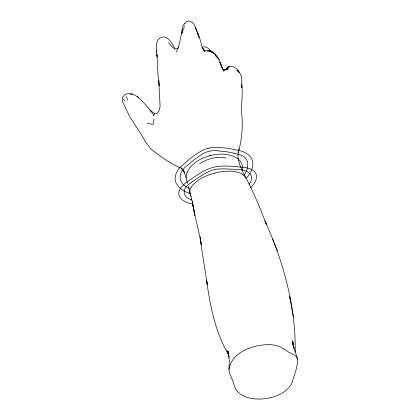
<?xml version="1.0" encoding="UTF-8"?>
<svg xmlns="http://www.w3.org/2000/svg" width="420" height="420" viewBox="0 0 420 420"><rect width="100%" height="100%" fill="white"/><g stroke="black" fill="none" stroke-linecap="round" stroke-linejoin="round"><path stroke-width="0.63" d="M295.187 352.107C295.943 306.815 283.542 261.907 264.941 220.873L266.553 224.789C260.852 210.315 255.145 195.804 248.073 181.928C242.918 171.586 235.536 160.96 238.828 148.806L238.345 152.581M293.853 348.553L292.73 340.856L293.879 348.002L292.136 341.849L297.591 359.163C297.78 367.616 293.853 375.947 291.548 383.954C285.705 393.55 274.192 397.74 263.503 398.848L263.424 398.853C252.315 399.887 236.203 397.168 233.914 383.933L229.488 372.813L228.963 369.548L229.294 360.439L228.139 351.246L228.653 354.302M181.97 33.296L182.149 29.521M182.018 33.264C182.375 29.831 181.776 25.809 184.832 23.399M156.55 50.321L156.251 53.76L157.206 56.894M228.963 369.548C231.252 353.414 249.911 346.012 264.301 344.883C272.748 343.644 281.321 346.232 287.837 351.682C291.197 353.945 296.473 354.674 297.591 359.163M238.355 152.639C241.778 139.671 243.18 126.236 241.626 112.817C241.143 103.273 243.201 93.713 241.616 84.231L241.862 87.801L241.773 76.876L237.951 69.841L236.381 68.513L232.775 66.565L229.331 66.16L227.603 67.221L225.876 69.51M183.587 30.051L184.301 25.72M154.109 119.065L152.985 124.472L147.026 123.186M182.175 31.327C180.112 38.225 179.666 45.465 176.3 51.938M182.984 169.942L181.12 168.126L174.111 164.939L166.63 160.514L158.246 154.654L151.436 149.468L145.309 141.755L142.018 135.718L129.654 116.55L122.462 101.367L122.273 97.477L125.102 94.358C138.537 90.211 145.031 107.662 154.45 113.421L153.72 115.983L152.675 113.327L149.835 110.239M187.236 172.2L186.947 172.946A26.618 17.005 -14.3 0 0 186.349 175.182A27.678 17.677 -14.3 0 0 187.997 183.556M184.921 23.662L186.375 21.53L188.858 21C195.011 21.893 195.799 29.379 197.778 34.015M254.919 182.144L255.339 181.303A35.301 17.488 -15.3 0 0 256.378 177.991C257.807 169.853 247.91 167.591 241.794 167.191C232.255 166.247 222.484 165.118 213.04 167.37C203.301 170.221 195.027 176.342 186.884 182.17C181.986 185.393 175.555 192.124 180.511 197.993A35.301 17.488 -14.3 0 0 183.041 200.366L183.818 200.891A34.151 16.921 -14.3 0 0 192.922 204.109M191.126 187.467L190.801 188.076A26.618 13.188 -14.3 0 0 190.092 189.872A27.678 13.713 -14.3 0 0 191.268 196.392M226.254 69.505L227.603 67.221M248.971 184.527C256.583 174.221 246.477 169.381 236.948 169.596A94.904 47.019 -15.3 0 0 234.014 169.312L223.902 168.824L217.234 169.087A17.084 8.463 -15.3 0 0 216.631 169.16C210.042 169.995 204.43 173.906 198.907 177.303A81.848 40.551 -15.3 0 0 191.011 182.858M244.183 175.04C247.417 170.741 249.071 164.53 246.645 159.495C243.931 155.248 238.376 154.471 233.877 153.2M178.453 47.675L177.581 48.573L174.988 48.914L172.153 46.951L168.394 42.473M229.483 66.549L225.845 69.436L223.703 69.898L222.427 68.528M191.027 182.863C181.976 187.814 181.514 197.001 192.008 200.067M199.547 163.742C207.328 158.571 217.187 156.235 226.412 158.062M202.645 47.266L203.737 46.725C206.84 46.72 209.365 48.883 211.024 51.324M208.157 148.213C198.182 151.294 190.244 158.434 182.553 165.17C176.437 169.822 172.006 179.03 177.833 185.682A35.574 22.722 -14.3 0 0 180.789 188.748A33.931 21.672 -14.3 0 0 190.228 193.505M130.326 94.343L132.237 93.902M225.845 69.436L228.422 68.854L223.703 69.898M207.821 148.302C218.012 146.066 228.428 148.365 238.439 150.434C246.047 151.468 254.425 157.311 252.62 165.963A35.574 22.722 -15.3 0 1 251.554 170.09A33.931 21.672 -15.3 0 1 246.545 177.965M217.256 150.764L227.183 151.888A90.2 57.614 -15.3 0 1 233.877 153.2M154.45 113.421L156.791 113.673L158.881 111.179L160.12 106.334L158.723 80.084L158.986 82.661M224.249 70.418L225.346 70.623M203.653 49.697L207.921 51.272M209.906 51.566L207.522 50.547L210.52 51.193L211.465 51.849M211.365 52.169L209.171 51.035C217.466 52.857 220.406 62.024 222.626 69.132L219.791 62.16L223.865 71.421M213.565 53.309L215.213 54.159L211.885 51.797L212.678 52.679M189.205 188.465C176.899 182.779 177.602 172.09 188.055 164.887A90.174 57.598 -15.3 0 1 195.594 158.681C200.723 154.849 206.378 150.838 213.035 150.733A30.713 19.619 -15.3 0 1 217.25 150.775M241.972 174.064L242.55 174.431A26.618 13.188 -15.3 0 1 244.052 175.644M237.809 158.865L238.429 159.374A26.618 17.005 -15.3 0 1 240.051 161.023A27.678 17.677 -15.3 0 1 242.666 169.864A26.796 17.115 -15.3 0 1 242.566 170.609M209.711 50.132L212.888 52.841L211.885 51.797M137.093 96.353L138.716 97.844M123.17 99.11L125.155 101.136M183.041 169.916L181.251 168.068L184.433 172.41M217.544 57.986L215.093 55.12L218.374 58.474L219.182 59.897M203.065 49.465L205.128 51.944L202.251 47.402L200.382 40.236L197.857 33.737L199.169 37.653M201.994 47.297L204.33 50.305M184.522 172.368L183.587 170.861L186.128 177.424M174.993 48.92C172.431 44.147 169.874 38.152 164.026 36.834C161.642 37.023 159.311 38.22 157.773 40.057L156.455 44.294L156.544 52.038M195.059 27.431L197.6 32.387L199.18 37.632M228.743 355.1C215.35 332.267 210.047 305.991 206.572 280.056L207.275 284.608L201.369 247.007L200.141 236.948L201.264 244.424C198.839 229.892 194.276 215.817 192.276 201.201L194.906 215.597L192.145 201.369L188.486 186.627M228.611 354.685L227.918 353.084L229.094 357.357M272.68 239.279L277.358 250.782M227.582 351.881L228.758 354.858M226.874 350.096L227.54 351.776M227.987 352.9L228.653 354.575M126.541 96.432L127.475 100.055M157.3 56.301L156.949 54.443L158.167 77.374L159.316 85.885L159.122 83.953M293.454 316.985L289.564 296.026L290.005 298.468M228.858 355.525L229.058 356.743M254.951 182.144A34.151 16.921 -15.3 0 1 250.362 187.871M244.046 175.649A27.678 13.713 -15.3 0 1 245.71 178.028M214.557 173.182A29.111 14.422 -15.3 0 1 242.036 174.027M209.785 155.752A29.111 18.596 -15.3 0 1 237.872 158.828M187.162 172.195A29.111 18.596 -14.3 0 1 210.105 155.668M191.058 187.467A29.111 14.422 -14.3 0 1 214.567 173.182M239.395 72.434L236.817 70.234L239.395 72.471"/></g></svg>
